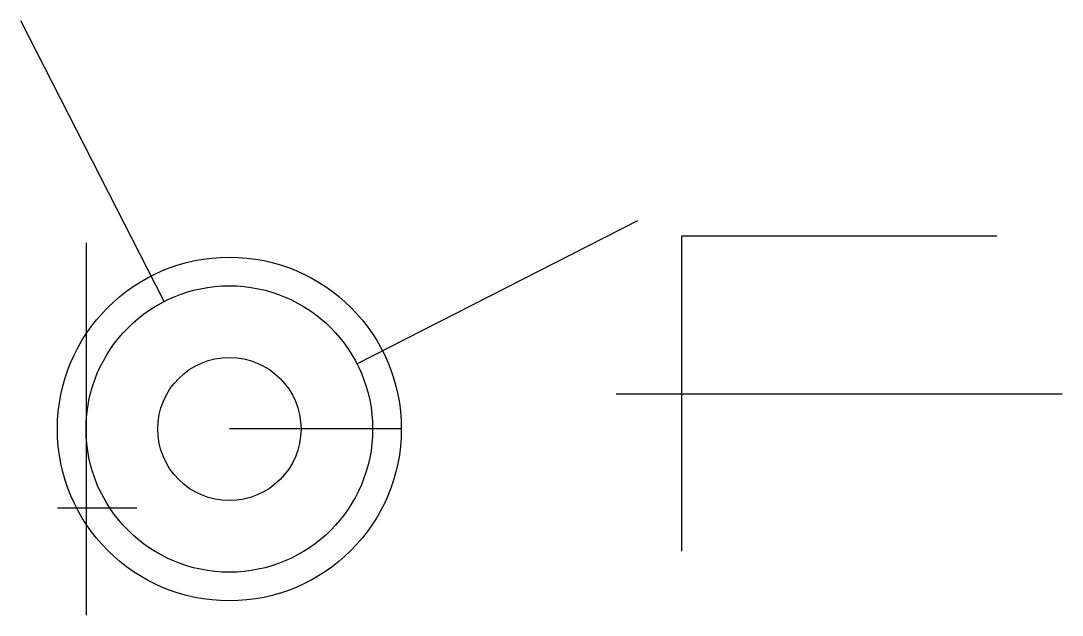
# Model space of a CAD drawing. Header units: inches. Extents: x 25.4 to 61.7, y 55.3 to 76.1.
import ezdxf

# ---------------------------------------------------------------- set-up
doc = ezdxf.new("R2010")
doc.units = ezdxf.units.IN
doc.header["$MEASUREMENT"] = 0

msp = doc.modelspace()

# ---------------------------------------------------------------- linework, layer by layer
for p, q in [((30.352, 66.273, 29.5), (25.35, 76.07, 29.5)), ((37.079, 64.094, 29.5), (46.876, 69.096, 29.5)), ((27.626, 68.32, 22), (27.626, 55.32, 22)), ((59.407, 68.553), (48.407, 68.553)), ((48.407, 68.553), (48.407, 57.553)), ((38.626, 61.82, 22), (32.626, 61.82, 22)), ((26.626, 59.07, 26.5), (29.396, 59.07, 26.5)), ((48.407, 57.553), (48.407, 57.553, 8.4))]:
    msp.add_line(p, q)
at = {"extrusion": (0, 0, -1)}
msp.add_line((46.128, 63.053), (61.685, 63.053), dxfattribs=at)
for centre, radius in [((32.626, 61.82, 26.5), 6), ((32.626, 61.82, 29.5), 5), ((32.626, 61.82, 26.5), 2.5)]:
    msp.add_circle(centre, radius)

doc.saveas('drawing.dxf')
